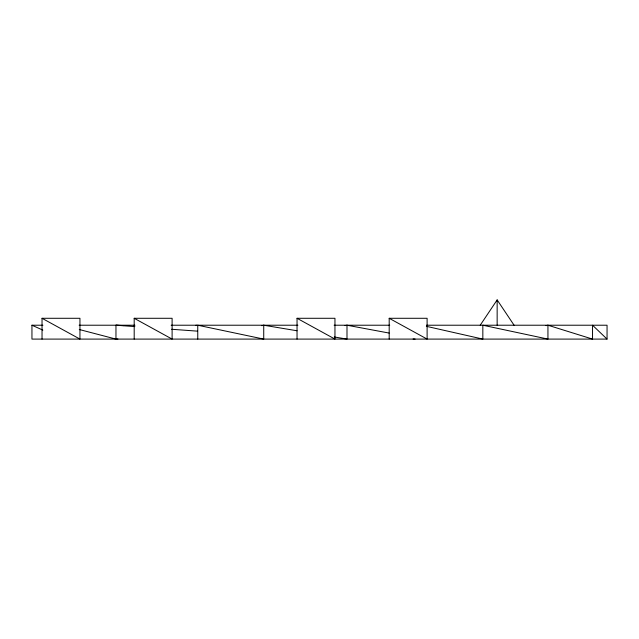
<?xml version="1.0" encoding="UTF-8"?>
<svg xmlns="http://www.w3.org/2000/svg" width="639" height="639" viewBox="0 0 639 639"><rect width="100%" height="100%" fill="white"/><g stroke="black" fill="none" stroke-linecap="round" stroke-linejoin="round"><path stroke-width="0.96" d="M480.216 325.219L497.15 299.907L514.083 325.219M261.79 325.682L263.731 325.219L297.031 330.77M546.002 325.634L547.942 325.219L592.537 339.093L592.537 325.219L607.05 339.093L607.05 325.219L426.437 325.219M345.036 325.547L346.993 325.219L389.143 333.071M79.268 329.508L115.963 339.093L117.935 338.997M42.03 318.286L79.947 318.286L79.947 339.093L42.03 318.286L42.03 339.093M134.19 318.286L172.107 318.286L172.107 339.093L134.19 318.286L134.19 339.093M297.039 318.286L334.956 318.286L334.956 339.093L297.039 318.286L297.039 339.093M389.191 318.286L427.108 318.286L427.108 339.093L389.191 318.286L389.191 339.093M607.05 339.093L31.95 339.093L31.95 325.219L42.917 325.219M79.14 325.219L134.933 325.219M171.148 325.219L297.918 325.219M334.109 325.219L389.71 325.219M115.963 339.093L115.963 325.219L123.942 325.586M413.082 338.997L415.07 339.093M115.963 325.219L134.853 326.593M171.627 329.269L197.475 331.146M195.909 325.219L198.881 325.594M334.261 336.969L346.993 339.093L346.993 325.219M426.365 326.321L482.836 339.093L482.836 325.219L547.942 339.093L547.942 325.219M31.95 325.219L42.853 330.115M497.15 299.907L497.15 325.219M263.731 325.219L263.731 339.093L197.755 325.219L197.755 339.093"/></g></svg>
